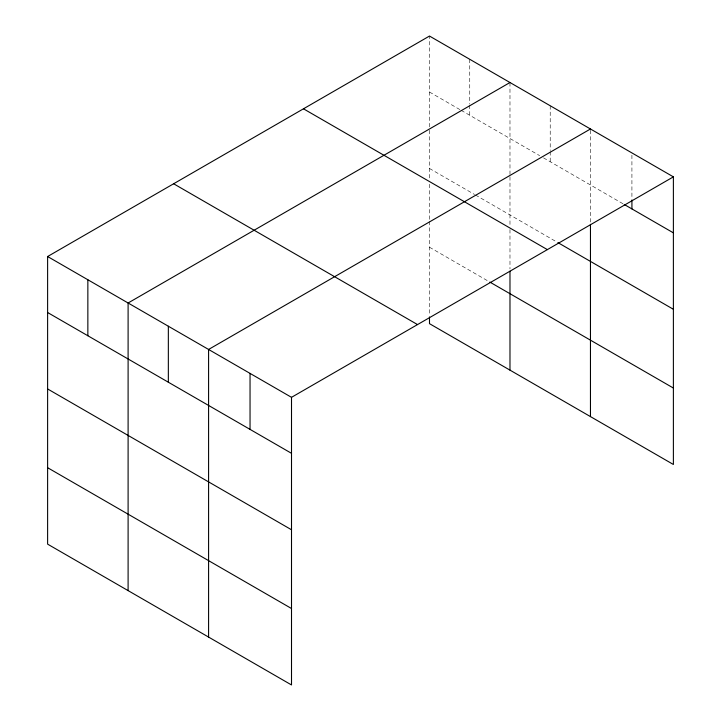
<?xml version="1.0" encoding="UTF-8"?>
<svg xmlns="http://www.w3.org/2000/svg" width="721" height="721" viewBox="0 0 721 721"><rect width="100%" height="100%" fill="white"/><g stroke="black" fill="none" stroke-linecap="round" stroke-linejoin="round"><path stroke-width="0.54" stroke-dasharray="3.6 2.7" d="M429.491 126.887L429.491 36.05M509.981 174.473L509.981 82.518M590.463 222.068L590.463 128.987M429.491 92.036L460.151 109.745M461.116 110.295L539.678 155.655M543.517 157.872L623.241 203.899M429.491 168.48L474.526 194.472M475.481 195.031L556.927 242.049M429.491 247.231L488.901 281.523M631.92 155.159L631.92 198.834M550.222 105.753L550.222 150.545M550.222 151.662L550.222 161.738M509.981 176.726L509.981 225.069M509.981 229.566L509.981 268.942M469.741 59.284L469.741 104.076M469.741 105.194L469.741 115.27M429.491 130.258L429.491 179.727M429.491 184.225L429.491 220.229M429.491 221.356L429.491 315.798"/><path stroke-width="1.08" d="M47.613 256.523L291.509 397.334L291.509 684.95L47.613 544.139L47.613 256.523L429.491 36.05L673.387 176.861L673.387 464.477L429.491 323.666L429.491 316.925M509.981 82.518L128.104 302.991L128.104 590.607M590.463 128.987L208.585 349.46L208.585 637.076M291.509 397.334L673.387 176.861M624.206 204.458L673.387 232.847M557.883 242.598L673.387 309.282M303.478 108.808L547.365 249.619M489.856 282.082L673.387 388.042M173.635 183.765L417.522 324.576M47.613 312.517L291.509 453.32M47.613 388.952L291.509 529.764M47.613 467.704L291.509 608.515M631.92 199.951L631.92 208.91M590.463 224.312L590.463 416.603M509.981 271.195L509.981 370.134M250.043 373.397L250.043 429.383M168.344 326.225L168.344 382.211M87.854 279.757L87.854 335.752"/></g></svg>
